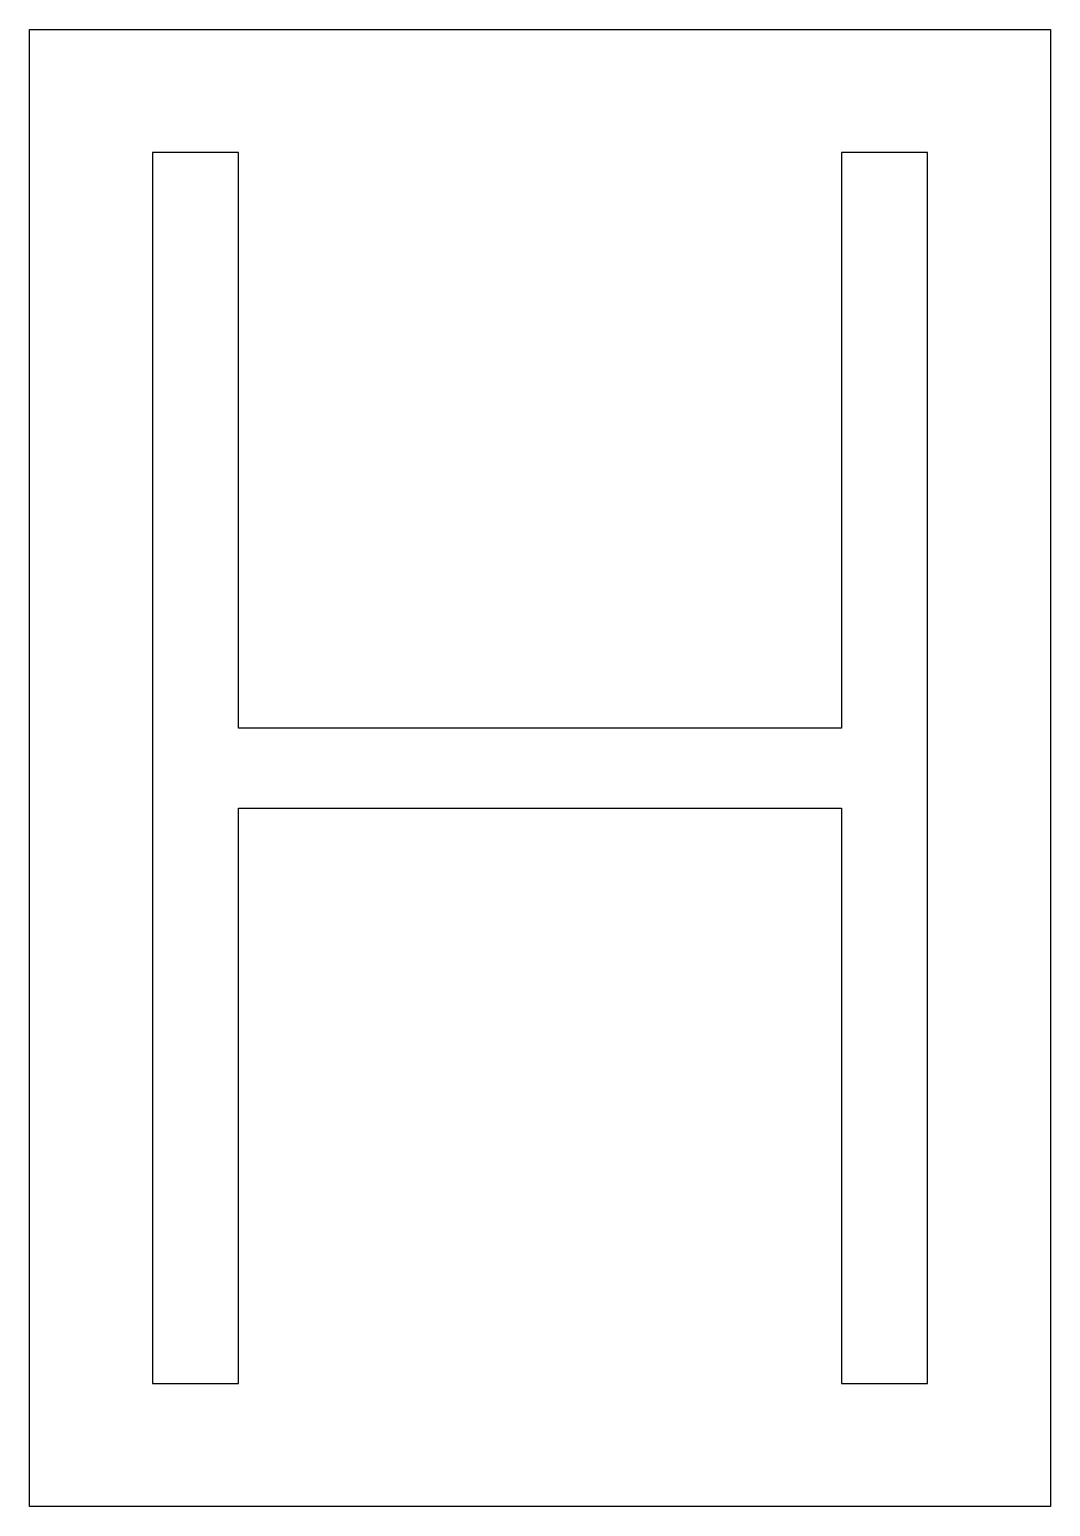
# Model space of a CAD drawing. Header units: millimetres. Extents: x -8.3 to 8.3, y -12 to 12.
import ezdxf

# ---------------------------------------------------------------- set-up
doc = ezdxf.new("R2010")
doc.units = ezdxf.units.MM
doc.layers.get('0').update_dxf_attribs({"linetype": 'CONTINUOUS'})

msp = doc.modelspace()

# ---------------------------------------------------------------- linework, layer by layer
for points in [[(8.3, 12), (8.3, -12), (-8.3, -12), (-8.3, 12)], [(8.3, 12), (8.3, -12), (-8.3, -12), (-8.3, 12)], [(4.9, -10), (6.3, -10), (6.3, 10), (4.9, 10), (4.9, 0.65), (-4.9, 0.65), (-4.9, 10), (-6.3, 10), (-6.3, -10), (-4.9, -10), (-4.9, -0.65), (4.9, -0.65)], [(4.9, -10), (6.3, -10), (6.3, 10), (4.9, 10), (4.9, 0.65), (-4.9, 0.65), (-4.9, 10), (-6.3, 10), (-6.3, -10), (-4.9, -10), (-4.9, -0.65), (4.9, -0.65)]]:
    msp.add_lwpolyline(points, close=True)

doc.saveas('drawing.dxf')
